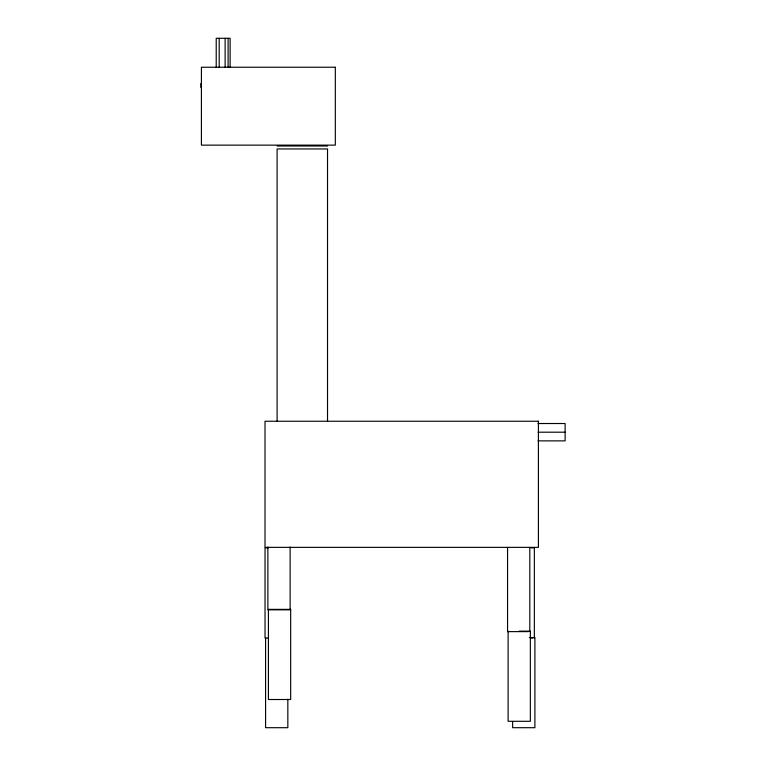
<?xml version="1.0" encoding="UTF-8"?>
<svg xmlns="http://www.w3.org/2000/svg" width="766" height="766" viewBox="0 0 766 766"><rect width="100%" height="100%" fill="white"/><g stroke="black" fill="none" stroke-linecap="round" stroke-linejoin="round"><path stroke-width="1.15" d="M277.101 145.99L327.532 145.99M538.038 423.521L565.117 423.521L565.117 440.871L538.038 440.871M538.038 432.196L565.117 432.196M268.301 547.891L265.036 547.891L265.036 638.03L268.301 638.03M531.087 547.891L534.352 547.891L534.352 638.03M519.233 631.146L530.359 631.146L530.359 721.294L508.107 721.294L508.107 631.146M528.329 631.624L507.561 631.624L507.561 547.412M529.335 637.561L534.898 637.561L534.898 727.7L512.636 727.7L512.636 721.773M531.087 638.03L532.858 638.03M529.813 547.412L529.813 631.624M327.532 421.243L327.532 148.958L277.101 148.958L277.101 421.243M290.132 546.981L290.132 609.841L267.87 609.841L267.87 546.981M287.834 699.234L287.834 727.7L265.582 727.7L265.582 637.561M230.126 67.236L230.126 38.3L216.223 38.3L216.223 67.236M228.096 38.3L228.096 67.236M225.127 38.3L225.127 67.236M219.191 38.3L219.191 67.236M200.884 83.484L200.884 87.439M335.326 67.236L201.41 67.236L201.41 145.138L335.326 145.138L335.326 67.236M538.412 421.243L265.017 421.243L265.017 547.364L538.412 547.364L538.412 421.243M290.668 609.363L268.416 609.363L268.416 699.511L290.668 699.511L290.668 609.363"/></g></svg>
